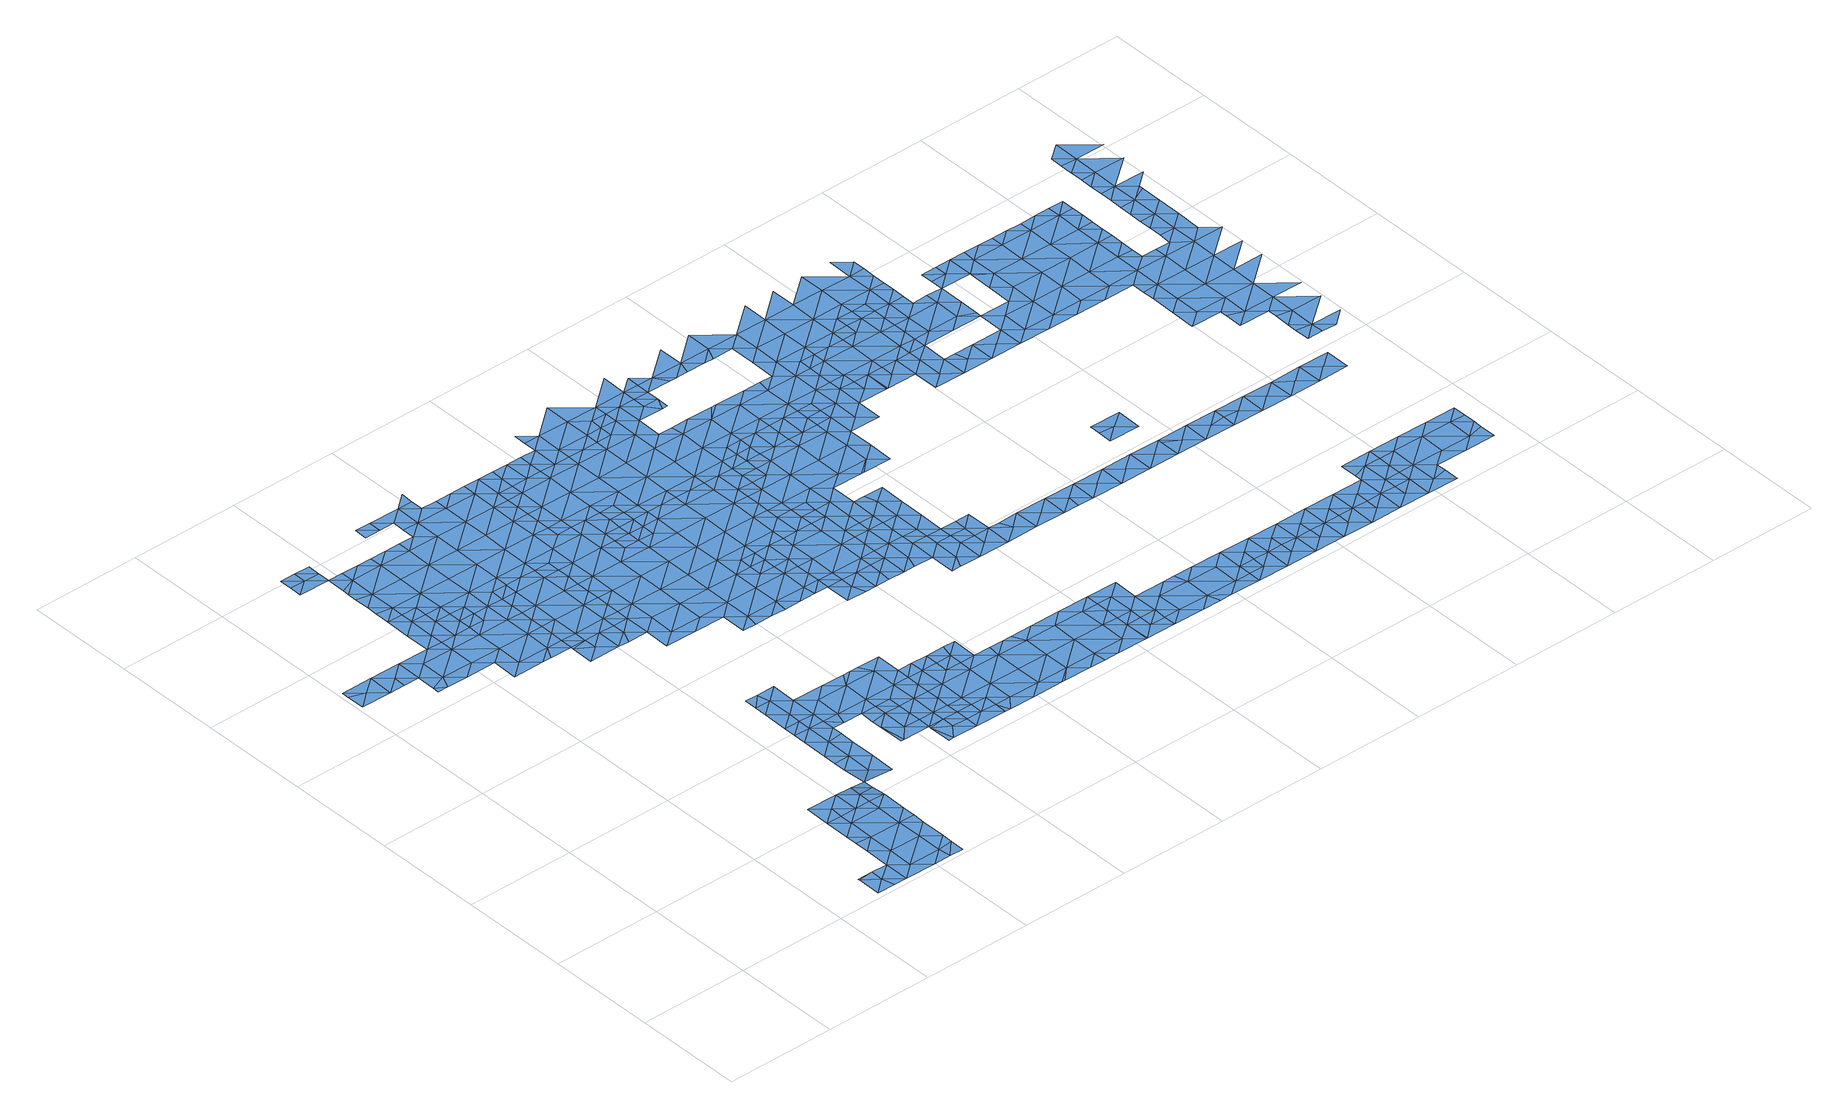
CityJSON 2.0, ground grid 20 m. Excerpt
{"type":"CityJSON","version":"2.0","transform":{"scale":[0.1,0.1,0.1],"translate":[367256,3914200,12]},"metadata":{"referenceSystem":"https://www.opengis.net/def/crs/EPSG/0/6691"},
"CityObjects":{
"waterbody1":{"type":"WaterBody","attributes":{"name":"9","class":"1140","function":"1","WaterBodyRiverFloodingRiskAttribute.description":"5","WaterBodyRiverFloodingRiskAttribute.rankOrg":"2","WaterBodyRiverFloodingRiskAttribute.adminType":"2","WaterBodyRiverFloodingRiskAttribute.scale":"L1"},"geometry":[{"type":"MultiSurface","lod":"1","boundaries":[[[0,1,2]],[[1,0,3]],[[2,4,0]],[[0,5,3]],[[0,4,5]],[[6,5,4]],[[6,4,7]],[[7,8,6]],[[9,5,6]],[[10,11,12]],[[10,13,11]],[[6,8,9]],[[11,13,8]],[[9,8,14]],[[8,13,14]],[[13,10,15]],[[15,16,13]],[[13,17,14]],[[9,14,18]],[[17,18,14]],[[13,16,17]],[[15,19,16]],[[20,18,17]],[[16,21,17]],[[22,20,17]],[[19,23,24]],[[16,19,21]],[[25,26,27]],[[21,28,17]],[[26,25,29]],[[24,23,30]],[[19,24,21]],[[25,27,31]],[[22,17,28]],[[32,29,25]],[[33,29,32]],[[34,33,32]],[[30,35,24]],[[31,36,25]],[[34,37,38]],[[39,22,28]],[[38,37,40]],[[37,34,32]],[[41,32,25]],[[36,41,25]],[[21,42,28]],[[43,36,44]],[[21,24,42]],[[45,39,28]],[[46,40,37]],[[44,47,43]],[[30,48,35]],[[43,47,49]],[[42,24,35]],[[43,41,36]],[[50,45,28]],[[42,50,28]],[[41,51,32]],[[32,52,37]],[[53,46,37]],[[48,54,35]],[[49,55,43]],[[51,52,32]],[[52,53,37]],[[56,57,35]],[[35,57,42]],[[56,35,54]],[[58,41,43]],[[50,59,45]],[[59,55,60]],[[58,43,55]],[[61,62,63]],[[60,45,59]],[[64,65,42]],[[42,65,50]],[[42,57,64]],[[54,61,66]],[[66,61,63]],[[58,67,41]],[[41,68,51]],[[65,69,50]],[[70,53,52]],[[58,55,59]],[[63,62,71]],[[69,72,50]],[[50,72,59]],[[51,68,52]],[[72,73,59]],[[71,74,63]],[[52,75,70]],[[73,76,59]],[[59,76,58]],[[66,63,74]],[[41,67,68]],[[77,75,52]],[[68,77,52]],[[76,78,58]],[[79,71,80]],[[58,81,67]],[[74,71,79]],[[67,81,68]],[[82,74,79]],[[83,78,76]],[[84,79,80]],[[85,75,77]],[[86,87,88]],[[58,78,81]],[[79,89,82]],[[81,90,68]],[[84,89,79]],[[77,91,85]],[[83,92,78]],[[87,86,93]],[[84,94,95]],[[77,68,96]],[[77,96,91]],[[92,97,78]],[[86,98,93]],[[94,99,95]],[[68,90,96]],[[78,100,81]],[[89,84,101]],[[84,95,101]],[[81,100,90]],[[102,97,92]],[[103,104,105]],[[104,89,101]],[[103,89,104]],[[106,107,98]],[[106,91,107]],[[91,96,107]],[[78,97,100]],[[93,98,108]],[[109,110,111]],[[112,95,99]],[[95,113,101]],[[109,105,104]],[[111,105,109]],[[100,114,90]],[[90,115,96]],[[102,116,97]],[[98,107,108]],[[101,113,104]],[[96,115,107]],[[117,110,109]],[[118,110,117]],[[119,112,99]],[[120,118,117]],[[107,121,108]],[[95,112,113]],[[116,122,97]],[[90,114,115]],[[123,124,116]],[[123,120,124]],[[115,125,107]],[[121,126,108]],[[120,117,124]],[[126,127,108]],[[107,125,121]],[[109,128,117]],[[124,122,116]],[[104,113,129]],[[109,104,128]],[[100,97,130]],[[119,131,112]],[[112,131,113]],[[132,133,134]],[[104,129,128]],[[97,122,130]],[[128,135,117]],[[117,136,124]],[[119,134,133]],[[114,100,137]],[[138,121,125]],[[135,136,117]],[[113,139,129]],[[140,122,124]],[[100,130,137]],[[131,139,113]],[[141,133,132]],[[115,114,142]],[[119,133,131]],[[125,143,138]],[[122,144,130]],[[114,137,142]],[[139,145,129]],[[129,146,128]],[[147,143,125]],[[125,115,147]],[[148,149,130]],[[140,124,136]],[[122,140,144]],[[130,144,148]],[[128,146,135]],[[150,133,141]],[[137,130,149]],[[133,151,131]],[[115,142,147]],[[135,152,136]],[[153,154,137]],[[137,154,142]],[[129,145,146]],[[137,149,153]],[[131,155,139]],[[146,156,135]],[[157,144,140]],[[152,158,136]],[[159,140,136]],[[160,143,147]],[[141,161,150]],[[158,159,136]],[[135,156,152]],[[162,163,142]],[[133,150,151]],[[142,154,162]],[[147,142,163]],[[139,164,145]],[[161,165,150]],[[131,151,155]],[[166,140,159]],[[157,140,166]],[[160,147,167]],[[145,168,146]],[[169,152,156]],[[147,163,167]],[[139,155,164]],[[146,168,156]],[[170,167,163]],[[171,150,165]],[[150,172,151]],[[173,174,159]],[[159,174,166]],[[175,169,156]],[[176,155,151]],[[177,170,163]],[[145,164,168]],[[178,171,165]],[[172,176,151]],[[179,175,156]],[[168,179,156]],[[180,164,155]],[[181,166,174]],[[182,167,170]],[[183,180,155]],[[183,155,176]],[[173,184,174]],[[150,171,172]],[[177,185,170]],[[186,181,174]],[[184,186,174]],[[187,171,178]],[[188,189,175]],[[179,188,175]],[[190,187,178]],[[182,170,191]],[[192,176,172]],[[193,164,180]],[[164,194,168]],[[170,185,191]],[[189,195,184]],[[181,186,196]],[[171,197,172]],[[193,194,164]],[[198,191,185]],[[199,193,180]],[[171,187,197]],[[200,192,172]],[[195,189,188]],[[168,201,179]],[[197,202,172]],[[203,198,185]],[[202,200,172]],[[194,201,168]],[[201,188,179]],[[204,195,188]],[[205,191,198]],[[199,206,193]],[[203,207,198]],[[208,204,188]],[[201,208,188]],[[205,198,209]],[[210,193,206]],[[193,211,194]],[[198,207,209]],[[210,211,193]],[[212,209,207]],[[213,210,206]],[[194,214,201]],[[215,204,208]],[[216,212,207]],[[211,214,194]],[[214,208,201]],[[212,217,209]],[[218,215,208]],[[219,209,217]],[[213,220,210]],[[221,219,217]],[[216,222,212]],[[223,218,208]],[[214,223,208]],[[224,211,210]],[[224,210,220]],[[224,225,211]],[[226,214,211]],[[225,226,211]],[[227,224,220]],[[212,222,228]],[[229,227,220]],[[230,218,223]],[[226,231,214]],[[232,223,214]],[[217,212,233]],[[231,232,214]],[[222,234,228]],[[233,212,228]],[[235,224,227]],[[236,230,223]],[[229,237,227]],[[236,223,232]],[[238,217,233]],[[234,239,228]],[[240,235,227]],[[237,240,227]],[[239,234,241]],[[239,242,228]],[[228,242,233]],[[243,236,232]],[[244,243,232]],[[245,235,240]],[[242,246,233]],[[247,236,243]],[[244,248,243]],[[238,233,246]],[[249,247,243]],[[249,243,248]],[[242,250,246]],[[251,247,249]],[[250,252,246]],[[252,253,246]],[[252,254,253]],[[255,246,253]],[[254,256,253]],[[256,257,253]],[[258,253,257]]]}]},
"waterbody2":{"type":"WaterBody","attributes":{"name":"9","class":"1140","function":"1","WaterBodyRiverFloodingRiskAttribute.description":"5","WaterBodyRiverFloodingRiskAttribute.rankOrg":"1","WaterBodyRiverFloodingRiskAttribute.adminType":"2","WaterBodyRiverFloodingRiskAttribute.scale":"L1"},"geometry":[{"type":"MultiSurface","lod":"1","boundaries":[[[259,260,261]],[[262,263,264]],[[265,263,260]],[[265,264,263]],[[265,266,264]],[[267,268,266]],[[269,270,271]],[[272,270,269]],[[270,272,268]],[[273,268,272]],[[273,264,268]],[[273,262,264]],[[273,274,262]],[[275,274,273]],[[276,277,274]],[[276,278,277]],[[277,279,274]],[[280,279,277]],[[272,281,275]],[[262,274,279]],[[279,282,262]],[[282,263,262]],[[261,263,282]],[[261,260,263]],[[283,268,267]],[[284,268,283]],[[284,283,285]],[[270,286,287]],[[284,286,270]],[[288,286,284]],[[288,284,285]],[[278,276,289]],[[287,271,270]],[[280,277,290]],[[278,290,277]],[[284,270,268]],[[281,272,269]],[[272,275,273]],[[266,268,264]]]}]},
"waterbody3":{"type":"WaterBody","attributes":{"name":"9","class":"1140","function":"1","WaterBodyRiverFloodingRiskAttribute.description":"5","WaterBodyRiverFloodingRiskAttribute.rankOrg":"2","WaterBodyRiverFloodingRiskAttribute.adminType":"2","WaterBodyRiverFloodingRiskAttribute.scale":"L1"},"geometry":[{"type":"MultiSurface","lod":"1","boundaries":[[[291,286,292]],[[288,292,286]],[[288,285,292]],[[285,293,292]],[[271,287,294]],[[287,286,294]],[[286,291,294]],[[293,295,296]],[[297,271,294]],[[291,297,294]],[[291,292,296]],[[296,292,293]]]}]},
"waterbody4":{"type":"WaterBody","attributes":{"name":"9","class":"1140","function":"1","WaterBodyRiverFloodingRiskAttribute.description":"5","WaterBodyRiverFloodingRiskAttribute.rankOrg":"2","WaterBodyRiverFloodingRiskAttribute.adminType":"2","WaterBodyRiverFloodingRiskAttribute.scale":"L1"},"geometry":[{"type":"MultiSurface","lod":"1","boundaries":[[[298,40,299]],[[299,300,301]],[[301,298,299]],[[299,302,303]],[[302,299,40]],[[302,304,303]],[[303,300,299]]]}]},
"waterbody5":{"type":"WaterBody","attributes":{"name":"9","class":"1140","function":"1","WaterBodyRiverFloodingRiskAttribute.description":"5","WaterBodyRiverFloodingRiskAttribute.rankOrg":"1","WaterBodyRiverFloodingRiskAttribute.adminType":"2","WaterBodyRiverFloodingRiskAttribute.scale":"L1"},"geometry":[{"type":"MultiSurface","lod":"1","boundaries":[[[305,18,306]],[[307,47,22]],[[18,20,306]],[[27,305,308]],[[31,27,308]],[[36,31,308]],[[44,36,308]],[[44,308,47]],[[49,47,307]],[[307,22,39]],[[45,60,39]],[[39,60,307]],[[55,307,60]],[[55,49,307]],[[20,22,306]],[[47,306,22]],[[47,308,306]],[[308,305,306]]]}]},
"waterbody6":{"type":"WaterBody","attributes":{"name":"9","class":"1140","function":"1","WaterBodyRiverFloodingRiskAttribute.description":"5","WaterBodyRiverFloodingRiskAttribute.rankOrg":"1","WaterBodyRiverFloodingRiskAttribute.adminType":"2","WaterBodyRiverFloodingRiskAttribute.scale":"L1"},"geometry":[{"type":"MultiSurface","lod":"1","boundaries":[[[309,310,311]],[[312,311,310]],[[313,311,312]],[[311,313,314]],[[315,316,317]],[[313,295,314]],[[316,315,318]],[[317,319,309]],[[320,314,321]],[[309,319,310]],[[322,311,320]],[[323,309,324]],[[324,309,322]],[[317,309,323]],[[317,316,319]],[[322,309,311]],[[320,311,314]],[[314,295,321]],[[323,325,317]],[[317,325,326]],[[326,315,317]]]}]},
"waterbody7":{"type":"WaterBody","attributes":{"name":"9","class":"1140","function":"1","WaterBodyRiverFloodingRiskAttribute.description":"5","WaterBodyRiverFloodingRiskAttribute.rankOrg":"1","WaterBodyRiverFloodingRiskAttribute.adminType":"2","WaterBodyRiverFloodingRiskAttribute.scale":"L1"},"geometry":[{"type":"MultiSurface","lod":"1","boundaries":[[[327,328,329]],[[330,328,327]],[[110,328,330]],[[118,328,110]],[[111,330,105]],[[73,83,76]],[[331,92,83]],[[123,102,329]],[[118,120,328]],[[329,92,331]],[[327,329,331]],[[332,330,327]],[[110,330,111]],[[105,333,103]],[[334,330,332]],[[333,74,82]],[[102,92,329]],[[329,328,120]],[[329,120,123]],[[123,116,102]],[[105,330,333]],[[334,333,330]],[[334,74,333]],[[66,74,334]],[[56,334,57]],[[57,334,332]],[[64,57,332]],[[69,65,327]],[[332,327,65]],[[69,327,72]],[[327,331,72]],[[73,72,331]],[[64,332,65]],[[56,66,334]],[[83,73,331]],[[66,56,54]],[[89,103,333]],[[82,89,333]]]}]},
"waterbody8":{"type":"WaterBody","attributes":{"name":"9","class":"1140","function":"1","WaterBodyRiverFloodingRiskAttribute.description":"5","WaterBodyRiverFloodingRiskAttribute.rankOrg":"2","WaterBodyRiverFloodingRiskAttribute.adminType":"2","WaterBodyRiverFloodingRiskAttribute.scale":"L1"},"geometry":[{"type":"MultiSurface","lod":"1","boundaries":[[[335,336,326]],[[335,337,336]],[[338,337,335]],[[338,339,337]],[[338,340,339]],[[341,340,338]],[[342,340,341]],[[342,343,340]],[[344,343,342]],[[340,343,345]],[[346,344,342]],[[347,348,349]],[[350,351,339]],[[352,353,349]],[[354,355,342]],[[349,342,355]],[[349,346,342]],[[356,357,338]],[[356,335,358]],[[325,358,335]],[[358,325,323]],[[359,318,315]],[[347,349,353]],[[349,355,352]],[[360,349,348]],[[360,346,349]],[[345,350,340]],[[361,339,351]],[[357,341,338]],[[354,342,341]],[[359,362,363]],[[359,364,362]],[[326,364,359]],[[364,326,336]],[[365,366,362]],[[363,318,359]],[[365,362,364]],[[315,326,359]],[[367,364,336]],[[335,326,325]],[[337,367,336]],[[338,335,356]],[[337,339,368]],[[350,339,340]],[[368,369,337]],[[337,369,367]],[[361,368,339]],[[370,366,371]],[[366,370,362]],[[363,362,370]]]}]},
"waterbody9":{"type":"WaterBody","attributes":{"name":"9","class":"1140","function":"1","WaterBodyRiverFloodingRiskAttribute.description":"5","WaterBodyRiverFloodingRiskAttribute.rankOrg":"1","WaterBodyRiverFloodingRiskAttribute.adminType":"2","WaterBodyRiverFloodingRiskAttribute.scale":"L1"},"geometry":[{"type":"MultiSurface","lod":"1","boundaries":[[[352,372,353]],[[373,353,372]],[[352,355,372]],[[357,356,374]],[[354,357,374]],[[355,354,374]],[[375,374,356]],[[355,374,372]],[[354,341,357]],[[374,376,372]],[[376,374,375]],[[377,373,376]],[[376,373,372]]]}]},
"waterbody10":{"type":"WaterBody","attributes":{"name":"9","class":"1140","function":"1","WaterBodyRiverFloodingRiskAttribute.description":"5","WaterBodyRiverFloodingRiskAttribute.rankOrg":"1","WaterBodyRiverFloodingRiskAttribute.adminType":"2","WaterBodyRiverFloodingRiskAttribute.scale":"L1"},"geometry":[{"type":"MultiSurface","lod":"1","boundaries":[[[378,379,380]],[[381,347,353]],[[347,381,379]],[[347,379,378]],[[382,380,379]],[[378,348,347]],[[379,381,382]],[[382,381,383]]]}]},
"waterbody11":{"type":"WaterBody","attributes":{"name":"9","class":"1140","function":"1","WaterBodyRiverFloodingRiskAttribute.description":"5","WaterBodyRiverFloodingRiskAttribute.rankOrg":"2","WaterBodyRiverFloodingRiskAttribute.adminType":"2","WaterBodyRiverFloodingRiskAttribute.scale":"L1"},"geometry":[{"type":"MultiSurface","lod":"1","boundaries":[[[384,385,386]],[[387,385,380]],[[378,380,385]],[[387,388,385]],[[388,386,385]],[[378,385,348]],[[384,348,385]]]}]},
"waterbody12":{"type":"WaterBody","attributes":{"name":"9","class":"1140","function":"1","WaterBodyRiverFloodingRiskAttribute.description":"5","WaterBodyRiverFloodingRiskAttribute.rankOrg":"1","WaterBodyRiverFloodingRiskAttribute.adminType":"2","WaterBodyRiverFloodingRiskAttribute.scale":"L1"},"geometry":[{"type":"MultiSurface","lod":"1","boundaries":[[[144,157,148]],[[149,148,389]],[[148,157,389]],[[153,390,154]],[[153,149,390]],[[149,389,390]],[[157,166,389]],[[162,154,391]],[[154,390,391]],[[163,162,391]],[[177,163,391]],[[392,393,389]],[[389,166,392]],[[390,389,393]],[[166,181,392]],[[177,391,185]],[[394,185,391]],[[391,390,394]],[[181,196,392]],[[394,390,393]],[[192,395,176]],[[199,180,183]],[[183,176,395]],[[195,186,184]],[[396,393,392]],[[199,183,395]],[[186,397,196]],[[203,185,394]],[[190,398,187]],[[192,200,395]],[[186,195,397]],[[392,196,396]],[[187,399,197]],[[206,199,395]],[[393,400,394]],[[200,206,395]],[[196,397,396]],[[187,398,399]],[[195,204,397]],[[399,401,197]],[[402,400,393]],[[401,200,202]],[[203,394,207]],[[202,197,401]],[[400,207,394]],[[393,396,402]],[[398,403,399]],[[404,206,200]],[[401,404,200]],[[405,397,204]],[[403,406,399]],[[405,407,397]],[[407,402,396]],[[399,408,401]],[[213,206,404]],[[215,405,204]],[[396,397,407]],[[216,207,400]],[[406,408,399]],[[408,404,401]],[[409,406,403]],[[220,213,404]],[[215,218,405]],[[410,411,402]],[[216,400,222]],[[412,220,404]],[[408,412,404]],[[402,407,410]],[[400,402,411]],[[409,413,406]],[[414,407,405]],[[400,411,222]],[[413,415,406]],[[416,408,406]],[[414,405,218]],[[415,416,406]],[[229,220,412]],[[230,414,218]],[[417,412,408]],[[234,222,411]],[[418,417,408]],[[235,225,224]],[[418,408,416]],[[419,420,407]],[[421,226,225]],[[237,229,412]],[[407,414,419]],[[410,407,420]],[[241,234,411]],[[237,412,417]],[[230,236,414]],[[225,235,421]],[[420,422,410]],[[421,423,226]],[[423,232,231]],[[231,226,423]],[[411,410,422]],[[235,245,421]],[[424,237,417]],[[411,422,241]],[[425,424,417]],[[244,232,423]],[[426,414,236]],[[414,427,419]],[[426,427,414]],[[245,428,421]],[[424,429,237]],[[429,245,240]],[[247,426,236]],[[421,430,423]],[[248,244,423]],[[240,237,429]],[[419,431,420]],[[239,241,432]],[[239,250,242]],[[433,434,435]],[[425,436,424]],[[428,430,421]],[[241,422,432]],[[429,428,245]],[[435,437,438]],[[422,420,439]],[[250,239,432]],[[436,440,424]],[[441,432,422]],[[424,440,429]],[[439,441,422]],[[435,434,437]],[[431,419,427]],[[437,442,438]],[[247,443,426]],[[248,423,430]],[[444,442,436]],[[439,420,431]],[[444,438,442]],[[445,428,429]],[[440,445,429]],[[446,427,426]],[[432,252,250]],[[434,447,437]],[[443,247,251]],[[448,440,436]],[[442,448,436]],[[431,449,439]],[[450,251,249]],[[446,426,443]],[[451,442,437]],[[432,441,252]],[[450,248,430]],[[249,248,450]],[[448,452,440]],[[453,430,428]],[[445,453,428]],[[437,447,451]],[[454,251,450]],[[441,455,252]],[[456,449,431]],[[457,427,446]],[[427,458,431]],[[459,455,441]],[[457,458,427]],[[448,442,460]],[[442,451,460]],[[461,457,446]],[[453,462,430]],[[430,463,450]],[[464,454,450]],[[254,252,455]],[[452,448,465]],[[462,463,430]],[[431,458,456]],[[448,460,465]],[[463,464,450]],[[445,466,453]],[[467,254,455]],[[467,455,459]],[[461,468,457]],[[467,459,469]],[[256,254,467]],[[456,458,470]],[[471,464,463]],[[472,457,468]],[[457,473,458]],[[474,475,466]],[[475,476,453]],[[453,466,475]],[[477,463,462]],[[478,472,468]],[[462,453,476]],[[470,458,479]],[[463,480,471]],[[257,256,481]],[[482,481,256]],[[483,475,474]],[[476,477,462]],[[258,257,481]],[[473,457,472]],[[479,458,473]],[[478,484,472]],[[480,463,477]],[[485,476,475]],[[483,485,475]],[[473,486,479]],[[481,482,487]],[[484,488,472]],[[489,480,477]],[[490,477,476]],[[491,481,487]],[[485,490,476]],[[473,472,488]],[[492,489,477]],[[484,493,488]],[[487,494,491]],[[473,495,486]],[[492,477,490]],[[496,481,491]],[[473,488,495]],[[497,491,494]],[[493,498,488]],[[495,499,486]],[[492,490,500]],[[501,500,490]],[[502,495,488]],[[503,488,498]],[[504,492,500]],[[505,492,504]],[[498,505,504]],[[503,502,488]],[[491,497,506]],[[499,495,507]],[[508,506,497]],[[503,498,504]],[[509,500,501]],[[510,491,506]],[[504,500,509]],[[507,495,502]],[[511,506,508]],[[504,512,503]],[[513,514,507]],[[504,509,512]],[[513,507,502]],[[515,516,503]],[[515,503,512]],[[517,510,506]],[[518,511,514]],[[511,517,506]],[[502,503,516]],[[513,518,514]],[[509,519,512]],[[520,519,509]],[[521,522,502]],[[521,502,516]],[[513,502,522]],[[518,517,511]],[[523,512,519]],[[524,518,513]],[[523,519,525]],[[513,522,526]],[[519,520,525]],[[527,517,518]],[[528,525,520]],[[526,522,529]],[[524,513,526]],[[528,530,525]],[[531,530,528]],[[529,532,526]],[[527,518,524]],[[527,533,517]],[[534,525,530]],[[526,535,524]],[[531,536,530]],[[534,530,536]],[[526,532,537]],[[538,537,532]],[[531,539,540]],[[535,526,537]],[[541,536,531]],[[527,524,535]],[[539,542,540]],[[531,540,541]],[[538,543,537]],[[544,545,527]],[[544,527,535]],[[546,536,541]],[[547,548,537]],[[549,540,542]],[[537,543,547]],[[541,540,549]],[[535,537,548]],[[541,550,546]],[[541,549,550]],[[551,544,535]],[[549,542,552]],[[553,552,542]],[[552,554,549]],[[535,548,555]],[[556,555,548]],[[551,535,555]],[[551,557,544]],[[552,558,554]],[[559,560,561]],[[561,550,559]],[[553,558,552]],[[556,562,555]],[[563,564,565]],[[550,566,559]],[[565,560,563]],[[560,559,563]],[[567,555,562]],[[568,564,569]],[[558,553,570]],[[571,570,553]],[[564,563,569]],[[562,568,569]],[[551,555,567]],[[566,572,559]],[[573,557,551]],[[567,562,569]],[[563,574,569]],[[575,558,570]],[[573,551,567]],[[563,559,576]],[[577,578,569]],[[569,578,567]],[[576,559,572]],[[563,576,574]],[[575,570,571]],[[569,574,577]],[[566,579,572]],[[580,581,567]],[[567,581,573]],[[582,575,571]],[[580,567,578]],[[583,574,576]],[[584,585,573]],[[586,582,571]],[[572,587,576]],[[588,572,579]],[[589,584,573]],[[589,573,581]],[[572,588,587]],[[576,590,583]],[[579,575,591]],[[575,582,591]],[[590,576,587]],[[592,579,591]],[[593,591,582]],[[594,582,586]],[[594,593,582]],[[595,596,597]],[[595,590,596]],[[598,596,590]],[[592,591,593]],[[586,599,594]],[[600,597,596]],[[592,601,602]],[[601,592,593]],[[596,603,600]],[[598,603,596]],[[604,593,594]],[[605,594,599]],[[606,607,598]],[[606,602,607]],[[602,601,607]],[[605,604,594]],[[608,603,598]],[[609,601,593]],[[610,605,599]],[[598,607,608]],[[604,609,593]],[[611,603,608]],[[607,601,609]],[[612,604,605]],[[608,607,613]],[[610,612,605]],[[611,608,614]],[[613,607,609]],[[615,614,608]],[[613,615,608]],[[616,609,604]],[[617,618,619]],[[620,604,612]],[[621,614,615]],[[612,610,622]],[[616,604,620]],[[623,624,618]],[[613,609,616]],[[625,615,613]],[[623,618,617]],[[617,619,626]],[[627,628,624]],[[622,629,612]],[[621,615,630]],[[612,629,620]],[[631,613,616]],[[627,624,623]],[[622,628,627]],[[626,632,617]],[[625,613,631]],[[617,632,623]],[[633,616,620]],[[634,635,626]],[[630,615,625]],[[629,636,620]],[[634,637,635]],[[622,627,629]],[[638,627,623]],[[636,633,620]],[[633,631,616]],[[637,639,635]],[[632,638,623]],[[640,630,625]],[[626,635,632]],[[641,642,643]],[[641,644,642]],[[645,625,631]],[[638,646,627]],[[627,647,629]],[[648,636,629]],[[641,643,649]],[[646,647,627]],[[644,650,651]],[[641,650,644]],[[652,645,631]],[[640,625,653]],[[652,631,633]],[[647,648,629]],[[651,650,639]],[[635,654,632]],[[655,633,636]],[[656,641,649]],[[657,655,636]],[[654,638,632]],[[635,639,658]],[[657,636,648]],[[625,645,653]],[[655,659,633]],[[660,652,633]],[[639,650,658]],[[659,660,633]],[[635,658,654]],[[661,641,656]],[[641,662,650]],[[654,663,638]],[[638,664,646]],[[665,648,647]],[[666,653,645]],[[662,658,650]],[[663,664,638]],[[667,668,652]],[[667,652,660]],[[645,652,668]],[[646,669,647]],[[670,665,647]],[[671,666,645]],[[672,654,658]],[[664,669,646]],[[673,671,645]],[[673,645,668]],[[669,670,647]],[[654,674,663]],[[669,675,670]],[[675,676,677]],[[663,678,664]],[[677,670,675]],[[679,680,681]],[[664,682,669]],[[679,676,675]],[[681,676,679]],[[669,683,675]],[[679,684,680]],[[682,683,669]],[[684,685,686]],[[686,680,684]],[[683,687,675]],[[675,687,679]],[[688,689,690]],[[691,684,679]],[[689,685,684]],[[688,685,689]],[[687,691,679]],[[692,693,694]],[[692,690,689]],[[694,690,692]],[[684,695,689]],[[696,684,691]],[[697,698,699]],[[695,684,696]],[[699,693,697]],[[693,692,697]],[[695,700,689]],[[689,701,692]],[[702,698,697]],[[701,697,692]],[[703,702,697]]]}]},
"waterbody13":{"type":"WaterBody","attributes":{"name":"9","class":"1140","function":"1","WaterBodyRiverFloodingRiskAttribute.description":"5","WaterBodyRiverFloodingRiskAttribute.rankOrg":"2","WaterBodyRiverFloodingRiskAttribute.adminType":"2","WaterBodyRiverFloodingRiskAttribute.scale":"L1"},"geometry":[{"type":"MultiSurface","lod":"1","boundaries":[[[704,705,706]],[[707,706,705]],[[704,708,705]],[[705,708,709]],[[709,710,705]],[[710,711,705]],[[707,705,711]]]}]},
"waterbody14":{"type":"WaterBody","attributes":{"name":"9","class":"1140","function":"1","WaterBodyRiverFloodingRiskAttribute.description":"5","WaterBodyRiverFloodingRiskAttribute.rankOrg":"1","WaterBodyRiverFloodingRiskAttribute.adminType":"2","WaterBodyRiverFloodingRiskAttribute.scale":"L1"},"geometry":[{"type":"MultiSurface","lod":"1","boundaries":[[[184,173,712]],[[189,184,712]],[[175,189,169]],[[169,189,712]],[[169,158,152]],[[158,169,712]],[[712,159,158]],[[173,159,712]]]}]},
"waterbody15":{"type":"WaterBody","attributes":{"name":"9","class":"1140","function":"1","WaterBodyRiverFloodingRiskAttribute.description":"5","WaterBodyRiverFloodingRiskAttribute.rankOrg":"1","WaterBodyRiverFloodingRiskAttribute.adminType":"2","WaterBodyRiverFloodingRiskAttribute.scale":"L1"},"geometry":[{"type":"MultiSurface","lod":"1","boundaries":[[[348,384,360]],[[384,386,713]],[[713,386,714]],[[386,715,714]],[[386,388,715]],[[388,716,715]],[[716,388,387]],[[715,716,717]],[[718,719,717]],[[719,718,720]],[[721,720,718]],[[722,714,723]],[[722,724,714]],[[710,724,722]],[[725,710,722]],[[725,722,726]],[[723,714,719]],[[727,723,719]],[[728,729,730]],[[731,729,728]],[[729,732,730]],[[733,734,735]],[[736,737,738]],[[739,736,738]],[[740,345,741]],[[350,345,740]],[[706,740,741]],[[704,741,708]],[[710,709,724]],[[360,713,346]],[[384,713,360]],[[713,714,724]],[[719,714,715]],[[717,719,715]],[[720,727,719]],[[720,742,728]],[[731,728,742]],[[743,730,732]],[[737,743,738]],[[744,739,738]],[[726,722,745]],[[727,745,722]],[[734,745,727]],[[727,720,734]],[[728,734,720]],[[734,728,730]],[[734,730,735]],[[735,730,743]],[[735,743,746]],[[747,735,748]],[[746,748,735]],[[704,706,741]],[[749,750,747]],[[747,750,751]],[[745,734,733]],[[733,735,747]],[[741,752,708]],[[345,343,741]],[[343,752,741]],[[727,722,723]],[[747,751,733]],[[753,733,751]],[[344,346,752]],[[749,747,748]],[[733,753,745]],[[721,742,720]],[[738,754,744]],[[743,754,738]],[[754,743,732]],[[713,752,346]],[[752,713,724]],[[708,752,724]],[[709,708,724]],[[745,755,726]],[[755,745,753]],[[344,752,343]]]}]},
"waterbody16":{"type":"WaterBody","attributes":{"name":"9","class":"1140","function":"1","WaterBodyRiverFloodingRiskAttribute.description":"5","WaterBodyRiverFloodingRiskAttribute.rankOrg":"1","WaterBodyRiverFloodingRiskAttribute.adminType":"2","WaterBodyRiverFloodingRiskAttribute.scale":"L1"},"geometry":[{"type":"MultiSurface","lod":"1","boundaries":[[[756,757,758]],[[759,447,758]],[[760,758,447]],[[760,756,758]],[[756,760,761]],[[757,762,758]],[[762,759,758]]]}]},
"waterbody17":{"type":"WaterBody","attributes":{"name":"9","class":"1140","function":"1","WaterBodyRiverFloodingRiskAttribute.description":"5","WaterBodyRiverFloodingRiskAttribute.rankOrg":"2","WaterBodyRiverFloodingRiskAttribute.adminType":"2","WaterBodyRiverFloodingRiskAttribute.scale":"L1"},"geometry":[{"type":"MultiSurface","lod":"1","boundaries":[[[763,764,765]],[[766,767,764]],[[767,766,768]],[[769,770,433]],[[434,433,770]],[[760,434,770]],[[434,760,447]],[[425,417,771]],[[771,417,418]],[[772,403,398]],[[403,772,773]],[[772,774,773]],[[774,772,775]],[[775,772,190]],[[398,190,772]],[[768,776,777]],[[768,777,767]],[[764,767,778]],[[763,765,779]],[[757,780,781]],[[779,781,763]],[[768,782,776]],[[776,782,783]],[[782,784,783]],[[782,785,784]],[[780,763,781]],[[778,767,777]],[[778,765,764]],[[785,786,784]],[[786,783,784]],[[783,777,776]],[[787,780,757]],[[409,403,788]],[[788,403,773]],[[788,413,409]],[[789,790,791]],[[415,413,792]],[[433,435,792]],[[793,794,795]],[[787,757,756]],[[787,796,780]],[[761,760,770]],[[435,438,792]],[[792,438,771]],[[438,444,771]],[[444,436,771]],[[765,778,779]],[[771,416,792]],[[797,781,779]],[[781,797,757]],[[756,761,787]],[[771,436,425]],[[418,416,771]],[[792,416,415]],[[787,761,796]],[[773,798,788]],[[791,788,798]],[[788,791,413]],[[790,413,791]],[[790,792,413]],[[790,433,792]],[[790,769,433]],[[769,790,789]],[[794,793,796]],[[794,796,761]],[[761,770,794]],[[795,794,769]],[[769,794,770]]]}]},
"waterbody18":{"type":"WaterBody","attributes":{"name":"9","class":"1140","function":"1","WaterBodyRiverFloodingRiskAttribute.description":"5","WaterBodyRiverFloodingRiskAttribute.rankOrg":"2","WaterBodyRiverFloodingRiskAttribute.adminType":"2","WaterBodyRiverFloodingRiskAttribute.scale":"L1"},"geometry":[{"type":"MultiSurface","lod":"1","boundaries":[[[480,799,484]],[[799,480,489]],[[498,493,505]],[[454,464,800]],[[471,801,464]],[[471,480,801]],[[801,468,464]],[[478,468,801]],[[461,443,800]],[[493,484,799]],[[468,800,464]],[[800,251,454]],[[801,484,478]],[[505,493,799]],[[505,799,492]],[[480,484,801]],[[489,492,799]],[[443,251,800]],[[461,446,443]],[[468,461,800]]]}]},
"waterbody19":{"type":"WaterBody","attributes":{"name":"9","class":"1140","function":"1","WaterBodyRiverFloodingRiskAttribute.description":"5","WaterBodyRiverFloodingRiskAttribute.rankOrg":"2","WaterBodyRiverFloodingRiskAttribute.adminType":"2","WaterBodyRiverFloodingRiskAttribute.scale":"L1"},"geometry":[{"type":"MultiSurface","lod":"1","boundaries":[[[802,803,804]],[[803,802,805]],[[806,807,805]],[[806,736,807]],[[806,808,736]],[[737,736,808]],[[739,744,809]],[[809,736,739]],[[743,737,808]],[[807,736,809]],[[810,807,809]],[[810,803,807]],[[810,809,811]],[[812,810,811]],[[813,810,812]],[[813,814,810]],[[815,814,813]],[[805,807,803]],[[816,814,817]],[[817,814,818]],[[748,746,808]],[[819,820,821]],[[820,819,822]],[[823,822,819]],[[819,824,823]],[[824,819,821]],[[821,825,824]],[[826,748,808]],[[748,826,749]],[[827,828,829]],[[829,830,827]],[[831,828,832]],[[832,833,831]],[[749,826,750]],[[834,750,826]],[[803,816,804]],[[835,836,837]],[[835,838,836]],[[822,839,820]],[[833,840,831]],[[828,831,829]],[[841,830,829]],[[839,822,842]],[[825,821,843]],[[844,845,843]],[[844,817,845]],[[810,814,803]],[[816,817,844]],[[815,818,814]],[[817,846,845]],[[846,847,845]],[[811,809,744]],[[746,743,808]],[[806,826,808]],[[806,834,826]],[[848,824,825]],[[825,847,848]],[[849,838,835]],[[849,835,850]],[[829,850,841]],[[837,850,835]],[[849,829,831]],[[849,831,851]],[[840,851,831]],[[838,820,839]],[[838,839,836]],[[842,836,839]],[[845,847,843]],[[825,843,847]],[[816,844,804]],[[850,829,849]],[[814,816,803]]]}]},
"waterbody20":{"type":"WaterBody","attributes":{"name":"9","class":"1140","function":"1","WaterBodyRiverFloodingRiskAttribute.description":"5","WaterBodyRiverFloodingRiskAttribute.rankOrg":"2","WaterBodyRiverFloodingRiskAttribute.adminType":"2","WaterBodyRiverFloodingRiskAttribute.scale":"L1"},"geometry":[{"type":"MultiSurface","lod":"1","boundaries":[[[852,532,853]],[[529,853,532]],[[529,521,853]],[[854,853,855]],[[516,515,855]],[[515,512,855]],[[855,512,523]],[[538,532,852]],[[853,516,855]],[[560,856,857]],[[856,852,857]],[[857,852,854]],[[852,853,854]],[[522,521,529]],[[521,516,853]],[[556,548,858]],[[562,556,568]],[[565,564,856]],[[856,543,852]],[[858,548,547]],[[538,852,543]],[[534,536,854]],[[854,536,857]],[[560,857,561]],[[547,543,858]],[[856,858,543]],[[556,858,568]],[[564,858,856]],[[858,564,568]],[[856,560,565]],[[523,525,855]],[[855,525,854]],[[525,534,854]],[[561,546,550]],[[546,561,857]],[[546,857,536]]]}]},
"waterbody21":{"type":"WaterBody","attributes":{"name":"9","class":"1140","function":"1","WaterBodyRiverFloodingRiskAttribute.description":"5","WaterBodyRiverFloodingRiskAttribute.rankOrg":"1","WaterBodyRiverFloodingRiskAttribute.adminType":"2","WaterBodyRiverFloodingRiskAttribute.scale":"L1"},"geometry":[{"type":"MultiSurface","lod":"1","boundaries":[[[786,785,859]],[[859,860,786]],[[861,859,785]],[[860,859,861]]]}]},
"waterbody22":{"type":"WaterBody","attributes":{"name":"9","class":"1140","function":"1","WaterBodyRiverFloodingRiskAttribute.description":"5","WaterBodyRiverFloodingRiskAttribute.rankOrg":"1","WaterBodyRiverFloodingRiskAttribute.adminType":"2","WaterBodyRiverFloodingRiskAttribute.scale":"L1"},"geometry":[{"type":"MultiSurface","lod":"1","boundaries":[[[862,863,864]],[[863,865,864]],[[866,865,863]],[[866,863,867]],[[867,863,862]]]}]},
"waterbody23":{"type":"WaterBody","attributes":{"name":"9","class":"1140","function":"1","WaterBodyRiverFloodingRiskAttribute.description":"5","WaterBodyRiverFloodingRiskAttribute.rankOrg":"1","WaterBodyRiverFloodingRiskAttribute.adminType":"2","WaterBodyRiverFloodingRiskAttribute.scale":"L1"},"geometry":[{"type":"MultiSurface","lod":"1","boundaries":[[[868,869,870]],[[827,830,871]],[[850,837,872]],[[833,832,873]],[[828,873,832]],[[874,871,875]],[[876,877,874]],[[833,873,878]],[[850,879,880]],[[842,822,881]],[[841,880,830]],[[836,882,872]],[[822,883,881]],[[883,822,884]],[[883,884,885]],[[818,815,886]],[[815,887,886]],[[847,886,887]],[[846,886,847]],[[823,824,884]],[[824,885,884]],[[885,824,888]],[[824,848,888]],[[848,847,888]],[[885,888,887]],[[882,881,883]],[[836,881,882]],[[836,842,881]],[[837,836,872]],[[822,823,884]],[[847,887,888]],[[846,817,886]],[[850,872,879]],[[879,872,882]],[[889,890,891]],[[817,818,886]],[[871,828,827]],[[828,871,873]],[[873,871,874]],[[878,873,874]],[[878,874,877]],[[876,892,877]],[[841,850,880]],[[830,880,870]],[[876,893,892]],[[893,876,891]],[[876,889,891]],[[874,889,876]],[[874,875,889]],[[875,894,889]],[[895,894,875]],[[871,869,895]],[[830,869,871]],[[870,869,830]],[[870,880,879]],[[895,869,896]],[[869,868,896]],[[890,889,897]],[[895,875,871]],[[897,889,894]]]}]},
"waterbody24":{"type":"WaterBody","attributes":{"name":"9","class":"1140","function":"1","WaterBodyRiverFloodingRiskAttribute.description":"5","WaterBodyRiverFloodingRiskAttribute.rankOrg":"2","WaterBodyRiverFloodingRiskAttribute.adminType":"2","WaterBodyRiverFloodingRiskAttribute.scale":"L1"},"geometry":[{"type":"MultiSurface","lod":"1","boundaries":[[[898,899,900]],[[898,900,901]],[[860,899,898]],[[902,861,899]],[[900,903,901]],[[898,901,904]],[[905,904,901]],[[902,899,860]],[[900,899,861]],[[903,905,901]]]}]},
"waterbody25":{"type":"WaterBody","attributes":{"name":"9","class":"1140","function":"1","WaterBodyRiverFloodingRiskAttribute.description":"5","WaterBodyRiverFloodingRiskAttribute.rankOrg":"1","WaterBodyRiverFloodingRiskAttribute.adminType":"2","WaterBodyRiverFloodingRiskAttribute.scale":"L1"},"geometry":[{"type":"MultiSurface","lod":"1","boundaries":[[[906,907,908]],[[906,908,909]],[[909,908,910]],[[910,907,911]],[[908,907,910]],[[910,911,903]],[[905,911,904]],[[911,905,903]],[[907,904,911]]]}]},
"waterbody26":{"type":"WaterBody","attributes":{"name":"9","class":"1140","function":"1","WaterBodyRiverFloodingRiskAttribute.description":"5","WaterBodyRiverFloodingRiskAttribute.rankOrg":"2","WaterBodyRiverFloodingRiskAttribute.adminType":"2","WaterBodyRiverFloodingRiskAttribute.scale":"L1"},"geometry":[{"type":"MultiSurface","lod":"1","boundaries":[[[912,913,914]],[[912,914,915]],[[916,909,917]],[[909,916,906]],[[913,906,916]],[[916,917,913]],[[914,917,915]],[[913,917,914]]]}]}
},
"vertices":[
[37,909,2],[9,919,2],[9,886,2],[9,932,2],[65,885,2],[66,932,2],[94,908,2],[93,885,2],[122,884,2],[123,931,2],[140,838,2],[122,850,2],[121,838,2],[150,861,2],[151,907,2],[178,837,2],[207,860,2],[208,906,2],[180,930,2],[235,837,2],[208,929,2],[264,859,2],[236,929,2],[234,790,2],[263,813,2],[210,1045,2],[181,1049,2],[181,1022,2],[264,905,2],[182,1069,2],[291,790,2],[209,1022,2],[210,1091,2],[182,1097,2],[182,1115,2],[320,812,2],[238,1021,2],[211,1137,2],[183,1126,2],[265,929,2],[183,1161,2],[266,1044,2],[321,858,2],[266,998,2],[237,998,2],[293,928,2],[211,1161,2],[237,975,2],[307,789,2],[265,975,2],[321,905,2],[267,1090,2],[268,1137,2],[240,1160,2],[348,789,2],[294,974,2],[348,812,2],[349,835,2],[323,997,2],[322,951,2],[294,951,2],[348,784,2],[347,742,2],[376,765,2],[349,858,2],[349,881,2],[376,788,2],[323,1043,2],[324,1090,2],[350,904,2],[268,1160,2],[404,742,2],[350,927,2],[350,950,2],[405,788,2],[297,1159,2],[351,974,2],[325,1136,2],[379,996,2],[433,764,2],[423,741,2],[380,1042,2],[433,787,2],[379,973,2],[461,741,2],[325,1159,2],[326,1205,2],[298,1229,2],[297,1205,2],[461,787,2],[381,1089,2],[353,1158,2],[407,973,2],[326,1228,2],[460,695,2],[489,717,2],[381,1135,2],[436,995,2],[354,1205,2],[517,694,2],[437,1042,2],[490,764,2],[436,972,2],[462,810,2],[490,810,2],[462,833,2],[354,1182,2],[382,1181,2],[383,1227,2],[491,856,2],[463,879,2],[463,856,2],[546,716,2],[546,763,2],[438,1088,2],[438,1134,2],[464,972,2],[492,902,2],[463,903,2],[574,693,2],[464,926,2],[411,1204,2],[493,995,2],[464,949,2],[492,948,2],[439,1180,2],[411,1227,2],[412,1250,2],[548,855,2],[547,809,2],[494,1041,2],[602,716,2],[598,646,2],[602,669,2],[573,647,2],[548,901,2],[549,948,2],[494,1087,2],[439,1203,2],[603,762,2],[550,994,2],[630,646,2],[495,1133,2],[468,1203,2],[522,1017,2],[604,808,2],[604,854,2],[496,1179,2],[522,1040,2],[522,1063,2],[659,669,2],[659,715,2],[577,924,2],[523,1087,2],[523,1110,2],[660,761,2],[605,900,2],[550,1017,2],[577,947,2],[578,970,2],[496,1203,2],[657,645,2],[523,1133,2],[524,1156,2],[661,807,2],[687,645,2],[578,1016,2],[524,1202,2],[661,853,2],[605,924,2],[552,1179,2],[715,668,2],[716,714,2],[606,970,2],[607,993,2],[634,923,2],[688,737,2],[552,1155,2],[717,645,2],[662,900,2],[689,784,2],[607,1016,2],[553,1202,2],[688,761,2],[635,969,2],[581,1155,2],[635,992,2],[744,667,2],[663,946,2],[634,946,2],[743,644,2],[581,1201,2],[716,737,2],[717,806,2],[718,853,2],[663,969,2],[635,1016,2],[744,690,2],[609,1178,2],[717,783,2],[745,737,2],[719,899,2],[744,714,2],[609,1155,2],[691,969,2],[610,1201,2],[745,783,2],[637,1154,2],[719,945,2],[638,1200,2],[774,806,2],[775,852,2],[666,1177,2],[774,782,2],[776,898,2],[720,968,2],[666,1154,2],[667,1223,2],[748,968,2],[638,1224,2],[802,782,2],[639,1247,2],[694,1153,2],[776,944,2],[803,828,2],[803,851,2],[804,874,2],[831,805,2],[723,1176,2],[831,782,2],[777,967,2],[804,898,2],[804,921,2],[723,1222,2],[722,1153,2],[831,828,2],[805,967,2],[859,781,2],[724,1269,2],[751,1176,2],[859,804,2],[751,1153,2],[752,1199,2],[833,943,2],[833,920,2],[860,827,2],[780,1221,2],[833,966,2],[861,920,2],[861,943,2],[780,1198,2],[862,966,2],[808,1198,2],[837,1221,2],[837,1198,2],[838,1267,2],[865,1197,2],[865,1220,2],[866,1243,2],
[450,1,9],[450,28,9],[425,2,9],[365,26,9],[422,25,9],[423,71,9],[451,48,9],[451,94,9],[452,116,9],[423,117,9],[338,142,9],[367,164,9],[339,188,9],[366,118,9],[366,72,9],[337,49,9],[338,95,9],[309,50,9],[308,27,9],[280,47,9],[336,3,9],[313,3,9],[338,120,9],[393,2,9],[452,140,9],[424,164,9],[453,186,9],[396,187,9],[367,187,9],[424,187,9],[280,50,9],[280,4,9],
[397,233,9],[425,210,9],[453,212,7],[368,211,9],[453,232,6],[427,233,7],[340,234,9],
[126,1162,2],[155,1184,2],[127,1208,2],[127,1185,2],[183,1184,2],[155,1208,2],[184,1207,2],
[180,976,2],[208,953,2],[265,952,2],[209,999,2],
[483,348,2],[455,325,2],[483,301,2],[454,301,2],[454,279,2],[482,255,2],[484,417,2],[456,395,2],[484,394,2],[456,417,2],[455,371,2],[511,278,2],[510,232,2],[511,324,2],[512,370,2],[512,352,2],[512,393,2],[513,416,2],
[378,904,2],[435,903,2],[435,949,2],[434,857,2],[379,950,2],[377,858,2],[433,811,2],[377,811,2],
[541,393,2],[542,439,2],[598,438,2],[598,392,2],[655,437,2],[654,391,2],[626,369,2],[654,345,2],[682,368,2],[682,345,2],[683,391,2],[682,322,2],[653,276,2],[681,275,2],[653,299,2],[683,414,2],[684,460,2],[625,299,2],[624,276,2],[625,345,2],[625,322,2],[569,369,2],[597,369,2],[534,370,2],[485,440,2],[681,298,2],[642,461,2],[485,486,2],[457,464,2],[513,463,2],[514,509,2],[480,509,2],[570,462,2],[627,461,2],[614,461,2],[457,487,2],[457,510,2],
[596,300,2],[574,277,2],[597,346,2],[568,342,2],[568,323,2],[568,277,2],
[681,252,2],[652,253,2],[680,229,2],[624,272,2],[634,230,2],[624,230,2],
[710,275,2],[709,252,2],[738,274,2],[737,228,2],[738,251,2],
[550,1040,2],[551,1086,2],[552,1132,2],[607,1039,2],[608,1085,2],[609,1132,2],[717,760,2],[664,1038,2],[663,992,2],[772,644,2],[772,667,2],[665,1131,2],[773,713,2],[665,1084,2],[800,643,2],[773,759,2],[720,991,2],[829,666,2],[721,1037,2],[830,712,2],[829,643,2],[721,1084,2],[722,1130,2],[830,758,2],[857,643,2],[777,990,2],[857,666,2],[858,689,2],[858,735,2],[858,712,2],[778,1037,2],[778,1083,2],[832,851,2],[779,1129,2],[832,897,2],[887,758,2],[887,735,2],[834,990,2],[834,1036,2],[888,850,2],[888,804,2],[889,896,2],[835,1082,2],[780,1175,2],[914,642,2],[942,641,2],[914,665,2],[915,734,2],[942,664,2],[914,688,2],[807,1106,2],[916,780,2],[808,1152,2],[943,711,2],[862,989,2],[915,711,2],[916,827,2],[862,1012,2],[970,641,2],[944,757,2],[832,1105,2],[890,942,2],[971,687,2],[937,780,2],[945,849,2],[890,966,2],[836,1174,2],[864,1105,2],[891,1035,2],[892,1081,2],[854,1151,2],[972,733,2],[891,1012,2],[946,895,2],[947,942,2],[918,965,2],[973,779,2],[973,826,2],[865,1174,2],[919,1011,2],[864,1151,2],[912,1104,2],[947,965,2],[948,1034,2],[949,1080,2],[977,826,2],[1002,848,2],[1003,895,2],[1003,941,2],[948,1011,2],[921,1104,2],[975,964,2],[894,1220,2],[910,1196,2],[1030,825,2],[976,1011,2],[1031,871,2],[977,1103,2],[922,1196,2],[1005,1033,2],[1004,964,2],[1031,917,2],[951,1219,2],[1032,964,2],[1004,1010,2],[944,1196,2],[1005,1079,2],[951,1265,2],[979,1195,2],[1033,1010,2],[1010,1103,2],[1060,940,2],[1088,916,2],[1062,1079,2],[1061,1032,2],[1061,986,2],[1032,987,2],[1007,1218,2],[1034,1102,2],[996,1195,2],[1089,963,2],[1008,1264,2],[1035,1195,2],[1090,1009,2],[1063,1125,2],[1035,1148,2],[1090,1032,2],[1090,1055,2],[1064,1217,2],[1064,1171,2],[1118,985,2],[1144,962,2],[1091,1078,2],[1091,1101,2],[1118,1008,2],[1120,1170,2],[1146,1008,2],[1120,1124,2],[1121,1216,2],[1146,962,2],[1119,1101,2],[1174,985,2],[1202,961,2],[1148,1100,2],[1122,1263,2],[1175,1008,2],[1177,1169,2],[1203,1007,2],[1176,1123,2],[1176,1100,2],[1202,915,2],[1230,937,2],[1231,984,2],[1259,914,2],[1204,1100,2],[1178,1216,2],[1178,1262,2],[1231,1007,2],[1205,1123,2],[1205,1146,2],[1259,960,2],[1260,1006,2],[1235,1215,2],[1287,937,2],[1315,913,3],[1281,960,2],[1234,1169,2],[1234,1145,2],[1235,1261,2],[1316,959,2],[1289,1029,2],[1261,1053,2],[1260,1029,2],[1262,1145,2],[1289,1075,2],[1261,1099,2],[1261,1076,2],[1317,1006,3],[1291,1168,2],[1262,1122,2],[1290,1121,2],[1344,936,3],[1372,912,3],[1345,1028,3],[1291,1214,2],[1318,1098,2],[1373,958,3],[1346,1074,3],[1318,1121,2],[1319,1144,2],[1373,1005,3],[1319,1167,2],[1319,1190,2],[1401,935,3],[1346,1098,3],[1320,1237,2],[1292,1260,2],[1429,911,3],[1374,1051,3],[1374,1015,3],[1320,1214,2],[1375,1097,3],[1402,981,3],[1430,1004,3],[1458,980,3],[1458,934,3],[1375,1120,3],[1404,1120,3],[1375,1143,3],[1432,1096,3],[1486,911,3],[1404,1143,3],[1459,1027,3],[1431,1050,3],[1432,1143,3],[1515,979,3],[1514,933,3],[1432,1092,3],[1460,1073,3],[1460,1119,3],[1516,1026,3],[1542,910,3],[1461,1142,3],[1571,932,3],[1516,1072,3],[1489,1142,3],[1517,1118,3],[1573,1025,3],[1626,793,4],[1598,816,4],[1597,770,4],[1572,979,3],[1517,1141,3],[1599,909,4],[1627,839,4],[1599,863,4],[1574,1117,3],[1654,769,4],[1627,885,4],[1599,884,4],[1628,932,4],[1546,1141,3],[1573,1071,3],[1683,792,4],[1629,1024,4],[1654,757,4],[1682,746,4],[1629,978,4],[1653,723,4],[1683,838,4],[1710,722,4],[1574,1140,3],[1737,653,4],[1709,658,4],[1709,630,4],[1709,676,4],[1631,1116,4],[1684,885,4],[1685,931,4],[1657,954,4],[1738,630,4],[1738,699,4],[1710,705,4],[1630,1070,4],[1603,1140,4],[1739,791,4],[1657,1001,4],[1765,629,4],[1657,977,4],[1739,745,4],[1658,1024,4],[1658,1047,4],[1794,652,4],[1795,698,4],[1740,837,4],[1741,884,4],[1685,954,4],[1631,1140,4],[1658,1070,4],[1659,1093,4],[1742,930,4],[1713,953,4],[1659,1139,4],[1796,744,4],[1659,1116,4],[1797,837,4],[1742,976,4],[1714,1000,4],[1714,977,4],[1798,883,4],[1743,1022,4],[1715,1046,4],[1714,1023,4],[1798,929,4],[1770,953,4],[1744,1069,4],[1716,1092,4],[1715,1069,4],[1771,999,4],[1716,1115,4],[1744,1115,4],[1716,1138,4],[1772,1045,4],[1745,1161,4],[1717,1185,4],[1717,1161,4],[1772,1091,4],[1772,1083,4],[1746,1207,4],[1718,1231,4],[1717,1208,4],[1801,1114,4],[1802,1160,4],[1746,1253,4],[1802,1206,4],
[740,390,2],[768,390,2],[740,413,2],[774,413,2],[739,367,2],[768,366,2],[796,366,2],[797,412,2],
[606,947,2],
[710,298,2],[767,297,2],[766,251,2],[747,228,2],[794,227,2],[851,227,2],[823,250,2],[880,249,2],[857,227,2],[824,343,2],[823,296,2],[767,343,2],[827,366,2],[853,365,2],[880,295,2],[936,248,2],[964,225,2],[993,248,2],[938,225,2],[1021,224,2],[938,341,2],[937,295,2],[994,294,2],[1079,269,2],[1050,270,2],[1050,247,2],[1078,246,2],[710,414,2],[711,390,2],[908,226,2],[1022,270,2],[1078,223,2],[881,342,2],[1022,293,2],[994,340,2],[1023,317,2],[1023,340,2],[1023,363,2],[966,364,2],[711,344,2],[910,364,2],[1024,224,2],[870,365,2],
[998,594,2],[1027,594,2],[999,617,2],[1000,640,2],[970,618,2],[970,595,2],[1027,640,2],
[1083,547,3],[1139,546,3],[1111,569,3],[1166,546,3],[1168,569,3],[1196,545,3],[913,595,2],[942,618,2],[886,711,2],[771,621,2],[799,597,2],[780,597,2],[743,598,2],[1225,568,3],[1197,591,3],[1140,592,3],[1083,593,3],[1026,548,2],[1055,570,3],[1253,544,3],[1254,590,3],[1282,567,3],[1310,543,3],[1311,590,3],[998,571,2],[828,620,2],[877,596,2],[885,619,2],[856,596,2],[886,665,2],[929,549,2],[941,572,2],[912,549,2],[969,548,2],[1047,593,2],[826,597,2],
[1004,987,2],[890,989,2],[947,988,2],
[1158,315,2],[1164,291,2],[1193,314,2],[1136,315,2],[1079,316,2],[1107,292,2],[1051,293,2],[1107,246,2],[1163,245,2],[1135,222,2],[1170,222,2],[1192,222,2],[1220,244,2],[1248,221,2],[1221,290,2],[1249,267,2],[1249,244,2],[1391,288,2],[1420,311,2],[1363,311,2],[1419,264,2],[1391,265,2],[1363,265,2],[1334,289,2],[1051,339,2],[1590,285,2],[1590,308,2],[1562,285,2],[1590,262,2],[1562,332,2],[1591,331,2],[1591,354,2],[1080,362,2],[1505,286,2],[1476,264,2],[1505,263,2],[1477,310,2],[1448,287,2],[1534,355,2],[1561,262,2],[1448,264,2],[1306,312,2],[1250,313,2],[1278,290,2],[1277,267,2],[1306,266,2],[1334,266,2],[1534,309,2],[1533,263,2],[1534,322,2],
[1176,1077,2],[1119,1078,2],[1175,1031,2],[1118,1032,2],[1233,1076,2],[1232,1030,2],[1233,1122,2],
[1339,566,3],[1367,589,3],[1367,543,3],
[1312,662,3],[1340,659,3],[1312,682,3],[1369,681,3],[1368,635,3],[1311,636,3],
[1646,215,2],[1618,238,2],[1589,216,2],[1618,285,2],[1504,240,2],[1619,331,2],[1676,330,2],[1675,284,2],[1733,329,2],[1705,353,2],[1648,354,2],[1532,217,2],[1561,239,2],[1447,241,2],[1475,217,2],[1419,218,2],[1391,242,2],[1362,219,2],[1277,243,2],[1305,220,2],[1334,243,2],[1732,283,2],[1760,290,2],[1761,306,2],[1761,352,2],[1761,328,2],[1703,260,2],[1646,261,2],[1646,243,2],[1760,259,2],
[1424,588,3],[1395,565,3],[1423,542,3],[1452,564,3],[1367,581,3],[1480,541,3],[1481,587,3],[1481,567,3],
[1594,585,3],[1538,586,3],[1566,563,3],[1594,539,3],[1537,540,3],[1509,564,3],
[1708,584,4],[1651,585,4],[1679,561,4],[1707,538,4],[1623,562,4],[1651,538,4]
]}
